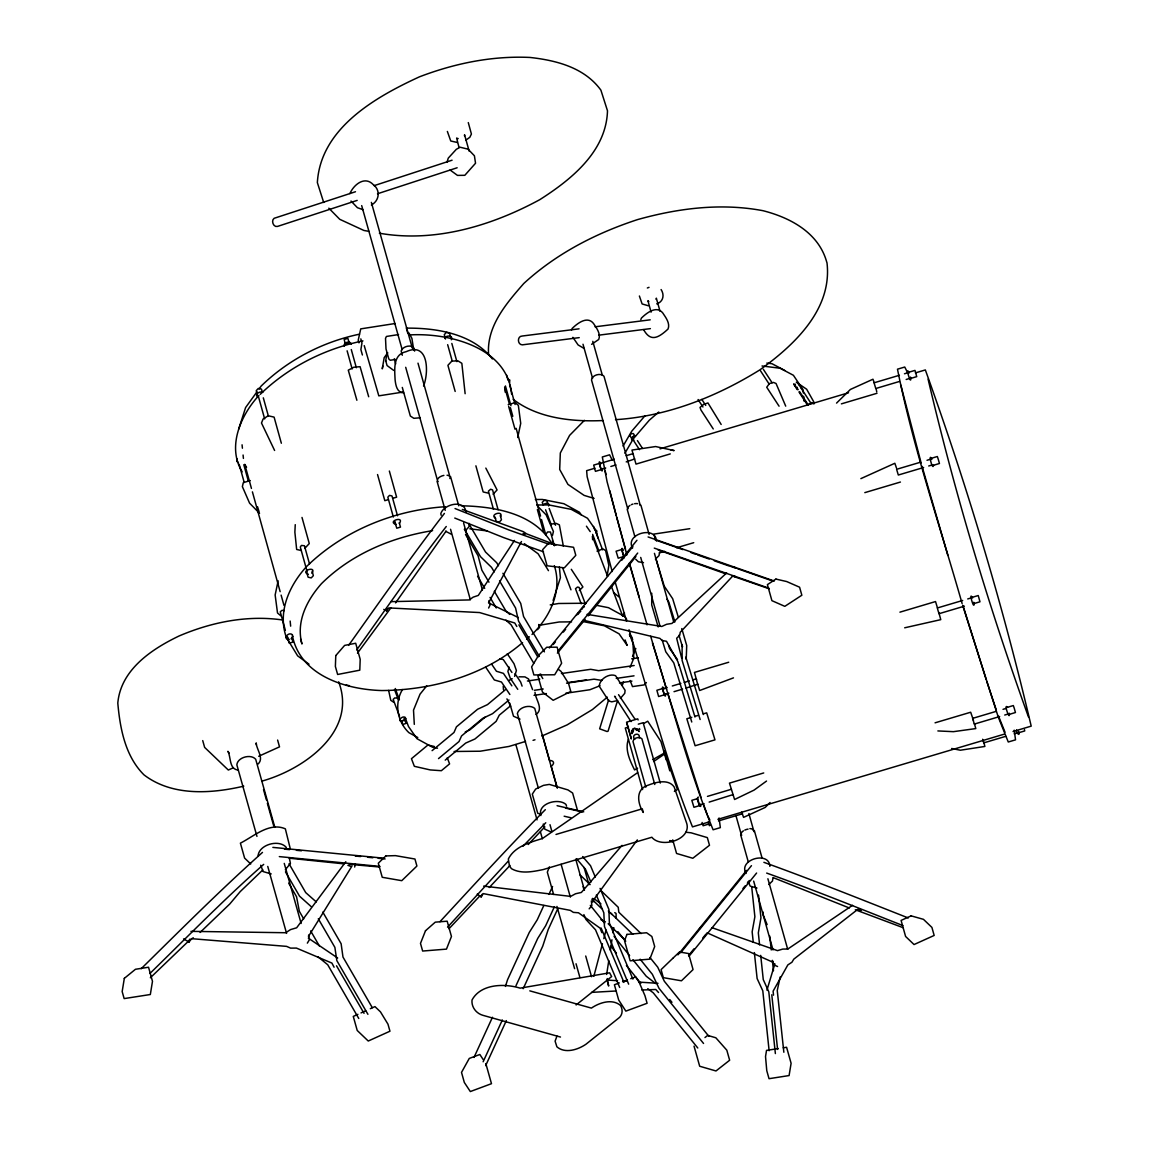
<?xml version="1.0" encoding="UTF-8"?>
<svg xmlns="http://www.w3.org/2000/svg" width="1149" height="1149" viewBox="0 0 1149 1149"><rect width="100%" height="100%" fill="white"/><g stroke="black" fill="none" stroke-linecap="round" stroke-linejoin="round"><path stroke-width="1.5" d="M651.742 593.229L651.727 604.963L658.19 626.909M488.598 354.553C486.372 326.445 506.45 303.279 523.786 283.487C556.245 253.613 595.857 233.233 637.58 219.588C678.327 208.184 721.127 202.784 763.051 210.712C790.526 217.707 818.648 232.816 826.72 262.044L827.007 262.891C832.393 309.469 794.232 345.16 759.719 369.964C716.244 396.951 666.894 416.426 615.505 419.672M700.129 719.518L682.118 660.402L682.104 644.761L682.492 646.801L678.958 635.196M383.78 609.387L386.61 610.895L386.696 608.568M295.25 524.662L294.876 532.202L296.657 549.466L301.052 550.457M446.947 162.296L448.282 158.117L456.354 149.284L460.131 147.23L468.031 149.155L474.408 155.776L475.542 163.244L464.814 175.309L457.474 175.395L450.078 169.995M606.658 974.453L608.783 960.593M610.378 950.194L611.957 939.796M613.02 932.859L613.825 927.66M183.581 938.92L189.054 942.022L189.513 939.236M385.647 361.246L387.055 352.614M607.16 575.706L608.855 565.466L605.624 550.63L603.01 548.92L597.02 551.147M503.248 686.197L503.463 689.716M382.818 365.971L382.272 368.858L384.183 357.655L387.788 352.829M278.144 580.805L275.142 594.967L277.512 612.977L280.729 615.706M517.711 437.525L520.727 423.363L518.343 405.367L515.125 402.624L508.188 404.692M780.171 976.98L777.255 990.539L783.848 1052.254M354.668 867.035L355.414 863.919M552.482 535.463L553.43 531.484L546.192 514.924L537.473 506.048M593.861 976.233L602.435 943.76M603.799 938.618L606.054 930.072M464.512 135.97L464.555 134.763L469.165 151.151M618.55 694.685L635.11 719.317M509.136 667.095L507.901 671.461L510.271 678.24L517.754 689.328M628.431 739.152C624.611 749.608 629.939 760.624 634.564 769.916L637.58 768.207M514.623 676.373L516.389 670.513L514.02 663.734L507.284 653.752M766.929 990.151L774.886 963.81M608.64 699.842L599.634 728.811L607.017 731.511L608.051 731.238L617.587 700.56M622.356 685.221L623.419 681.817M505.431 986.431L507.528 979.767L529.272 932.442L537.272 919.76L543.822 905.498M238.647 429.195L245.613 407.536L256.974 391.823M553.114 600.381L560.41 577.717L559.362 567.032M656.136 299.401L656.338 298.166L660.029 311.278M571.513 330.065L572.116 328.513C578.435 322.338 588.906 314.826 594.737 325.354C597.466 329.318 600.783 334.589 598.715 339.486L591.606 344.312M640.812 319.609L641.429 318.072C647.749 311.896 658.205 304.384 664.05 314.898C666.765 318.862 670.082 324.133 668.029 329.045C658.248 338.108 650.521 342.158 643.627 329.619M477.252 894.094L481.129 896.924L482.178 894.281M402.452 689.558C394.121 703.418 397.209 721.601 408.9 732.66L417.776 737.529M629.393 634.765L629.954 633.846M632.539 656.496L635.799 648.496M630.025 667.454L633.774 658.276L632.955 643.253L629.709 634.708M548.92 894.396L552.568 886.468M474.006 1057.425L492.461 1017.267M515.958 985.756L537.718 938.446L545.674 925.721L554.407 906.705M483.14 1061.777L502.343 1019.996M485.668 1065.611L506.336 1020.614M557.667 908.96L548.202 929.555L542.759 946.101L523.183 988.7M632.338 731.209L631.907 733.723L631.562 730.893L633.63 728.71M488.828 602.464L521.459 541.524M349.899 193.578C353.748 184.687 364.664 175.639 373.181 184.558C380.578 189.944 379.601 200.63 371.386 205.01M623.06 446.085L631.706 431.234L644.876 415.909M624.912 453.252L633.257 438.889L649.343 420.175L658.779 412.017M800.968 387.802L800.925 385.863L799.359 385.389M556.963 1036.096L555.096 1041.152L556.892 1046.811C565.064 1053.92 578.019 1049.726 586.019 1044.197L617.903 1018.718C622.586 1015.759 623.203 1010.028 620.532 1005.49C612.36 998.38 599.405 1002.574 591.405 1008.104L529.804 990.855M583.118 620.216L581.624 622.686L583.606 620.245L659.899 638.384L662.14 640.524L666.506 641.286L677.881 661.652L679.045 665.486M549.366 866.906L547.326 872.192L553.588 894.439M423.55 386.021C428.85 372.965 428.936 341.31 406.157 351.68C392.8 354.409 394.624 369.404 395.098 379.788C395.716 385.145 396.865 392.699 403.687 392.872M308.435 936.492L351.967 866.059M481.129 896.924L483.269 893.62L570.292 910.367L573.365 912.378L578.478 912.78L600.094 928.148L601.861 932.629M514.479 540.432L478.314 595.412L473.129 597.164L469.28 599.936L390.717 601.645M488.612 608.036L490.106 604.977L488.957 600.611M633.343 436.792L631.907 438.774L629.853 435.6L631.275 433.633L633.372 433.604L634.751 435.715M259.042 388.965L261.11 386.107C288.026 359.838 322.74 341.827 359.508 334.172M258.927 395.471C240.773 415.033 226.741 446.947 242.195 471.851M237.168 458.839L236.852 461.424L238.346 462.516M444.764 338.151C446.214 334.79 453.912 335.522 451.313 339.774M509.524 382.689L509.826 380.104L507.499 378.911M500.562 516.878C503.894 509.883 488.799 514.479 495.621 518.343M444.404 513.431C411.213 556.561 380.161 601.028 348.592 645.393M356.621 649.989C386.294 608.597 414.976 566.658 446.272 526.501M386.61 610.895L388.764 607.922L479.593 612.561L514.766 623.002L516.82 626.478M357.483 653.149L390.976 607.749M446.099 531.097L395.572 602.895M591.678 902.482L637.322 839.919M345.82 861.721L296.643 927.789L290.51 929.613L285.728 932.729L190.949 931.365M189.054 942.022L191.553 938.676L286.604 946.374L290.582 948.126L296.428 948.083L331.903 963.077L334.086 967.228M548.576 505.977C550.744 502.573 544.698 502.716 543.362 504.856M426.724 685.867L420.031 694.168L413.511 710.125L414.301 724.373M549.409 647.979L636.948 540.26M576.396 615.39L578.378 612.963M553.229 644.546L555.484 641.774M563.369 632.065L565.624 629.293M621.609 560.41L632.898 546.536M558.055 651.052L637.709 553.057M557.38 653.163L585.128 619.397M635.9 556.547L588.202 615.864M746.563 870.396L677.939 954.848M699.353 929.124L700.991 927.114M680.653 952.794L751.46 865.657M688.553 955.523L693.982 948.83M702.671 938.13L705.931 934.123M742.929 888.579L745.126 885.879M747.324 883.179L749.521 880.479M689.098 956.14L756.602 873.039M257.994 764.114C264.428 758.268 256.457 749.636 256.198 742.915L256.356 744.897M307.343 943.142L309.498 939.566L308.578 935.114M633.142 729.069L632.884 732.2L633.53 730.189M622.054 845.362L581.365 892.457L575.577 893.75L570.665 896.392L483.657 886.109M577.89 614.327L580.863 611.038M304.772 548.389L309.268 543.563L302 517.438M493.093 494.214L497.072 489.962L485.826 468.088M537.445 629.681L539.57 627.411L538.766 624.496M449.029 928.708L480.081 895.689M439.966 921.685C474.81 883.998 509.28 846.167 545.33 809.672M508.102 861.29L447.55 927.186M545.775 822.756L522.939 846.282M528.224 844.515L544.856 826.835M489.23 887.531L510.027 865.427M646.37 682.578L644.172 684.905L632.481 686.599L630.169 680.51M770.045 802.519L765.234 807.417L743.561 817.37L741.723 812.099M584.41 420.347L569.602 435.385L560.324 452.993L559.692 469.467L567.936 484.39L584.137 495.391L594.09 498.422M579.34 590.529L582.902 586.967L571.297 569.301M836.558 403.098L850.389 389.454L872.967 379.227L874.332 382.976M150.347 977.77L189.039 940.643M262.489 852.4C220.651 889.786 181.212 929.297 141.198 968.708M149.973 973.433C187.646 936.665 224.213 899.121 263.695 864.378M262.791 869.965L240.213 891.61L229.786 903.976L200.084 932.457M536.009 714.419C544.123 709.062 535.29 699.238 535.003 692.287M589.164 908.845L591.893 905.541L591.318 900.888M726.656 572.934L671.935 623.447L666.621 624.28L661.767 626.478L587.067 614.37M465.776 530.292L469.007 526.759L469.137 523.37M620.374 698.42L624.769 693.307L625.085 690.305L615.548 675.684C609.013 672.984 599.347 679.246 599.29 686.341L608.826 700.976L611.756 701.838L615.979 700.904M260.263 394.322C288.342 367.062 324.707 348.736 362.94 340.894M311.853 573.25C317.339 565.437 299.243 570.981 308.349 574.285M399.378 523.427C404.865 515.614 386.768 521.158 395.888 524.475M522.565 642.607C484.031 675.727 431.981 690.132 381.798 690.549C345.82 689.529 300.148 675.741 292.334 635.454M526.615 639.131L529.316 636.805M532.016 634.478C550.055 616.956 562.565 590.902 554.335 565.667M595.713 532.719L596.805 530.939L594.607 529.56M582.988 607.534L581.897 609.315M432.096 750.656L453.999 732.473L456.426 726.843L477.582 709.263L487.492 704.61L505.301 689.802M485.682 716.703L469.84 729.888L465.259 731.942M438.516 758.599L459.026 741.536L461.553 735.934L482.738 718.355L492.548 713.673L508.993 700.014M445.223 760.121L465.718 743.058L474.954 738.979L496.109 721.385L499.255 715.195L510.213 706.089M607.347 697.141L592.41 709.579L567.132 724.875L541.854 736.049M576.109 1004.958L611.641 976.564L609.616 972.815L520.138 988.14C504.382 983.3 480.77 983.788 472.024 1000.003C471.262 1007.07 476.203 1013.418 482.896 1015.314L560.482 1037.044M655.404 559.118L659.009 555.628L659.583 552.166M285.34 869.736L290.438 863.474L289.404 858.375M768.853 884.529L772.458 881.039L773.033 877.577M704.969 1037.547L707.698 1035.407L715.841 1037.777L726.814 1050.186L729.644 1060.24L715.985 1070.969L699.684 1066.243L694.039 1046.15M766.527 781.061L754.06 790.11L734.584 799.489L729.471 783.13L763.726 772.947M637.58 772.674L542.486 838.483C530.034 842.361 514.68 846.411 508.346 858.978L509.438 865.944L511.463 868.673C521.086 874.231 532.935 871.66 543.218 869.563L651.856 837.248C661.048 848.852 692.172 839.675 686.585 822.971L674.161 786.964C668.617 778.835 656.381 782.009 648.668 785.011C635.325 788.745 637.322 803.022 643.296 812.458L642.277 808.81L556.001 834.461M653.666 761.528L663.907 754.448M190.447 939.695L193.276 937.785M852.558 905.311L787.769 949.045L782.756 949.074L777.5 950.64L711.892 927.66M674.377 791.431L677.422 789.535L666.42 757.665M404.146 720.696L405.913 718.498M465.718 140.264L469.826 137.291L471.406 134.031L468.289 122.584M291.085 638.844L293.024 636.158M807.158 405.18L811.797 402.552L813.952 403.945M643.541 723.583L647.72 721.213L660.962 741.579L666.248 759.992M652.718 759.633L664.826 752.782M656.74 303.853C663.188 301.9 664.725 295.006 661.092 289.534M509.108 680.323L512.224 678.743M541.15 674.406L537.947 676.014L542.457 692.057L553.157 700.287L570.794 691.454L568.54 683.44L560.942 671.303L558.27 669.249M860.874 478.63L894.841 463.277L896.493 468.045M233.118 767.862L228.321 770.031L204.637 747.396L202.727 740.602M258.712 756.272L279.523 746.85L277.613 740.057M357.913 1014.323L353.274 1016.42L357.224 1030.481L368.254 1041.023L389.956 1031.213L387.974 1024.176L380.477 1011.881L374.962 1006.61L370.308 1008.707M361.016 1012.915L365.669 1010.818M583.663 607.117L584.424 606.787M624.525 613.063L623.002 614.571M633.343 728.796L634.248 728.409M599.965 685.752L589.882 689.745L565.796 693.249M733.479 677.867L699.684 690.506L697.443 683.425L694.456 672.424L728.71 662.241M647.347 287.982L649.027 287.336M262.029 781.09C303.839 769.37 357.612 731.583 338.653 681.845M619.297 982.941L614.399 984.75L618.693 1000.032L625.846 1011.12L647.102 1003.278L644.948 995.637L639.217 982.452L635.641 976.909L630.744 978.718M622.571 981.734L627.469 979.925M355.486 191.739L274.151 218.296C270.791 220.536 273.419 227.66 277.541 226.41L357.181 200.4M374.129 185.65L452.074 160.199M377.504 193.764L457.144 167.768M633.918 440.01C629.365 441.302 632.209 434.825 635.483 435.974M525.524 741.435L509.036 746.433L480.181 751.216L454.085 751.489M349.081 342.747L345.361 343.853L344.14 339.486L347.86 338.38L349.382 343.407M250.267 480.569L243.315 482.637L242.367 486.616L249.592 503.176L259.559 513.316M388.19 499.686L384.814 500.677L377.547 474.551M393.245 498.178L396.62 497.172L389.353 471.033M600.582 463.306L614.27 459.241M626.234 455.679L633.07 453.64L633.386 454.487M909.017 372.161L914.977 370.395L916.73 376.628L910.769 378.409L910.525 377.087M899.408 375.278L874.073 382.804L875.768 388.52L899.408 381.482M904.478 373.77L907.854 372.764M594.88 468.218L586.636 470.673L587.139 476.677L612.173 571.541M660.029 448.842L848.536 392.771M915.451 372.879L925.347 369.935C967.243 486.286 1002.976 605.767 1031.199 726.139L1013.059 731.54M602.277 469.022L605.695 468.002M610.837 466.48L615.965 464.943M626.219 461.898L634.693 458.968M906.173 379.486L909.548 378.481M670.269 453.912L636 464.11L631.964 450.063L655.605 446.544L674.133 450.566L671.016 450.02M841.398 403.859L877.003 393.274M931.365 458.293L937.325 456.526L938.202 459.083L939.451 463.492L933.491 465.273M920.263 462.286L896.608 469.309L898.317 475.025L923.638 467.499M927.013 460.275L930.388 459.27M928.708 465.991L932.083 464.986M659.469 552.87L664.61 551.348M676.603 547.771L693.723 542.687M864.809 492.634L900.428 482.049M899.926 612.158L935.53 601.559L937.44 607.821M663.777 688.51L667.196 687.49M672.323 685.967L680.869 683.425M684.301 682.405L689.429 680.883M692.847 679.863L696.265 678.844L696.567 679.677M972.269 597.308L978.23 595.541L979.982 601.789L974.036 603.555L973.778 602.248M962.675 600.453L937.34 607.979L938.115 610.837L939.035 613.695L964.37 606.169M967.731 598.945L971.12 597.94M665.472 694.211L668.89 693.206M674.018 691.669L682.578 689.127M685.996 688.107L697.888 684.172M628.532 727.058L625.286 728.035L642.578 789.578M638.284 724.157L643.167 722.721L660.273 783.072M691.799 717.292L686.829 718.757L695.116 745.758L714.98 739.855L706.692 712.854L703.375 713.845M695.102 716.301L698.42 715.324M935.071 722.822L970.675 712.236L973.476 720.351M707.468 796.386L731.41 789.262M1007.371 707.324L1013.317 705.558L1014.208 708.114L1015.443 712.524L1009.497 714.305M996.255 711.346L972.614 718.369L974.323 724.085L999.644 716.545M1003.02 709.335L1006.395 708.33M700.617 804.645L704.035 803.625M709.163 802.103L733.033 794.605M1004.714 715.037L1008.09 714.032M708.976 821.98L692.488 826.878C666.722 762.893 649.558 695.59 629.02 629.767M717.895 819.323L1004.082 734.211M718.498 820.917L742.441 813.794L742.254 812.961M708.832 824.048L703.102 825.758L702.096 822.469M1005.72 736.337L983.774 742.872L982.625 739.267M1014.165 733.823L1017.54 732.818M533.05 740.344L535.003 739.769M420.261 417.776L413.855 418.308L410.337 416.039L402.294 387.428M243.775 786.16C211.028 793.772 172.192 796.429 144.013 774.886C125.241 756.229 120.027 728.466 117.801 703.059C120.774 669.781 151.496 649.199 179.072 635.986C211.387 622.183 247.049 614.945 282.123 619.914M432.584 530.637C391.464 537.315 351.192 554.077 321.361 583.778C306.898 600.18 295.839 621.695 301.972 643.986L300.564 638.93M904.68 627.799L940.758 619.656L938.862 612.518M634.191 728.48L637.81 729.041L639.117 731.583L637.436 729.687M550.227 604.891L558.629 603.498L585.933 603.225M538.651 625.401L559.175 621.982L571.556 621.853M402.581 721.27C396.52 722.19 401.935 714.951 405.425 717.464M395.112 323.515L360.729 328.873L358.229 340.176L358.976 342.862M398.545 334.574L386.423 336.456L385.518 338.366L386.007 348.98L388.822 358.976L390.243 360.269L395.428 359.45M402.882 392.096L378.811 395.845L364.233 345.634M778.232 1048.577L766.527 1050.401L765.521 1056.534L766.771 1070.681L769.026 1078.696L789.09 1075.565L791.101 1063.313L786.591 1047.27L783.245 1047.787M634.162 665.515L598.629 670.686L590.687 669.307L561.43 673.544M566.543 683.181L594.076 679.16L602.062 680.467M631.706 658.794L638.384 657.831M527.434 680.998L539.786 679.203M567.563 682.621L586.478 679.892M534.386 690.305L543.204 689.012M616.266 678.413L634.033 675.827M534.055 695.346L546.393 693.551M619.498 682.923L631.921 681.127M551.003 524.131L556.245 523.413L559.362 524.834L563.369 546.206M579.067 328.829L522.134 336.039C517.036 336.126 517.337 344.714 522.292 344.844L579.225 337.634M595.067 326.804L650.219 319.824M598.787 335.163L650.391 328.628M798.21 389.597L797.191 389.612M689.788 528.684L653.882 534.098L654.987 538.278M603.024 420.548C572.417 421.913 538.105 418.48 513.158 399.321M519.003 676.804L524.964 676.89L528.54 678.973L532.576 689.644M406.904 328.14C437.166 327.91 472.727 333.899 492.418 358.962M410.121 334.89C449.345 332.736 507.499 347.501 511.607 394.121M445.309 506.723C394.179 510.012 343.379 530.579 306.51 566.601C289.246 585.573 277.44 611.699 286.273 637.264M461.237 505.804C493.74 506.393 534.127 513 551.879 543.563M289.275 639.375C282.108 639.864 288.298 630.988 292.492 634.808M615.649 991.013L591.62 992.377M641.831 990.021L655.792 989.49L658.549 992.521M535.377 499.528L542.328 499.456L563.886 503.722L579.426 512.239L581.322 514.939M536.727 505.014L548.676 504.899L571.24 509.366L587.512 518.271L596.374 531.025L597.868 537.933M631.605 636.546L629.681 635.885M353.978 864.723L379.472 866.992M457.331 142.476L450.753 140.997L447.363 131.446M937.871 730.936L953.426 731.669L975.803 728.581L974.409 723.64M634.794 728.365C636.991 728.322 638.442 732.014 635.77 729.529M606.988 980.04L617.544 980.729M622.815 981.059L626.334 981.289M638.657 982.079L658.004 983.329M648.309 305.749L642.119 303.954L639.39 295.997M643.497 562.651L638.384 561.775L635.756 559.261M749.88 828.616L751.489 828.745M756.947 888.062L750.139 886.094L748.301 881.455M271.207 873.929L263.135 871.588L260.708 865.211M272.859 847.388L383.895 858.202M284.492 849.14L289.577 849.642M296.37 850.303L301.455 850.791M355.314 856.048L360.571 856.551M367.594 857.24L372.851 857.757M378.107 858.26L385.13 858.949M279.322 856.608L380.003 866.418M289.261 858.202L343.896 863.847M349.138 864.35L352.628 864.694M685.838 832.235L691.08 832.81L707.339 837.607L709.493 845.262L692.818 858.26L676.56 853.463L672.74 839.876M469.826 528.827L487.047 530.895M766.843 363.084L772.027 363.73L784.738 370.452M762.031 365.971L780.114 368.24L793.413 375.292L803.022 389.669L803.338 392.972M615.447 696.711L614.586 696.251L631.074 721.601M369.088 231.38L363.931 230.475L339.759 219.315L328.815 208.184M379.371 233.204C434.537 242.956 491.399 225.908 539.771 199.667C571.355 179.531 606.27 151.481 607.491 110.792L600.898 90.153C584.511 67.561 556.375 60.366 530.034 57.45C492.189 55.669 454.745 63.353 419.486 76.811C375.393 97.047 320.557 128.271 317.354 182.605L323.716 202.511M519.994 719.13L513.502 716.229L509.725 703.116M551.29 832.063L544.798 829.161L543.262 824.048M596.345 605.279L608.496 607.692L624.769 616.596L626.736 619.426M583.922 621.738L604.374 625.774L619.11 633.86L627.153 645.408L625.085 639.936M437.496 748.2L432.527 747.223L416.972 738.706L408.498 726.527L405.267 717.967M951.645 748.487L960.349 750.225L984.88 746.448L983.645 741.593M457.302 138.397L458.178 138.598M451.155 534.156L445.668 531.283M488.124 493.079L483.154 491.959L475.887 465.819M346.251 685.005L349.397 685.723M434.265 746.462L427.902 745.026L411.457 758.699L414.344 766.311L430.257 769.931L441.36 770.706L449.575 763.884L447.277 757.78M557.078 805.693L583.735 811.84M565.595 808.106L582.27 811.941M564.145 816.207L570.809 817.743M669.81 840.565L673.228 841.341M669.853 841.011L673.257 841.8M362.797 209.621L357.411 207.682L351.019 201.046M499.916 658.75L503.291 659.583L511.923 672.438M855.316 909.778L903.128 927.688M584.08 348.434L578.091 344.93L572.891 337.318M238.015 770.045C229.039 769.069 231.064 757.277 227.947 751.317L229.068 753.012M777.571 966.51L774.153 965.016L772.501 960.808M540.834 814.21L537.732 813.291L532.317 794.103L535.664 789.061L543.506 785.356L549.323 784.408L567.965 789.923L572.619 793.025L577.2 809.298M732.33 576.008L769.299 588.805M731.008 566.601L735.92 568.137M648.093 536.956L774.297 581.049M733.163 566.917L736.021 567.922M655.16 539.915L682.836 549.581M697.515 554.953L709.249 559.046M714.276 560.813L729.356 566.084M737.601 568.726L772.99 581.092M654.284 548.116L768.911 588.187M658.104 549.94L725.737 573.825M262.762 392.383C260.019 390.775 254.216 394.179 257.62 397.037M347.874 865.341L350.574 866.317M690.966 552.568L695.834 554.364M408.929 332.951L411.902 338.366L413.798 350.273M462.329 509.424L523.355 531.671L526.615 533.868L555.929 545.014M523.039 533.452L525.194 534.256M455.047 508.547L508.82 529.933L548.648 544.138M454.76 518.055L503.578 537.574L543.477 551.793M763.884 862.324C812.444 879.818 860.242 899.049 908.284 917.965M766.67 873.082C812.53 889.47 857.571 907.739 902.899 925.563M773.464 877.735L849.298 907.969M393.791 370.466L387.069 365.554L385.691 360.671M733.019 575.635L735.777 576.841L732.904 575.85L680.222 632.338L679.734 635.296L676.66 638.269L681.73 658.348M707.023 932.787L773.234 962.374M600.956 919.746L605.437 921.857M488.497 602.823L518.357 617.602M594.076 898.719L600.927 903.875M614.758 912.636L616.065 913.441L616.137 918.295M648.826 301.569L647.892 300.679L651.11 312.155M393.403 702.039L390.789 700.33L388.635 690.434M308.32 938.144L337.662 958.007M796.314 382.2L806.627 389.209L813.88 402.021M524.289 543.649L538.149 553.818L548.461 570.665M284.291 610.636L281.979 610.349L280.27 611.828L285.354 630.327M309.009 664.194L297.648 655.864L287.149 638.686M647.763 988.643L653.278 992.851L697.788 1048.003M655.835 983.645L646.241 976.233L632.927 959.731M613.509 592.453L618.894 596.877M317.828 956.643L327.724 964.758L358.761 1018.459M316.262 901.908L305.72 892.601L289.017 863.732M311.307 906.719L299.559 896.191L285.483 871.89M505.919 620.158L511.118 624.826L533.754 663.232M510.644 706.218L506.924 698.865M509.711 614.385L505.847 610.866L494.3 591.261M859.366 908.787L861.176 910.511L857.915 909.261L793.772 959.171L791.934 962.244L787.841 964.916L773.105 991.185L773.521 995.178M250.726 863.962L244.608 858.102L240.4 843.151C253.943 836.285 269.498 821.88 285.354 828.846L290.266 848.694M641.07 933.591L618.808 912.205L618.234 907.265L600.956 890.633M608.338 910.999L612.058 914.561M579.828 874.676L590.155 884.615M610.536 912.895L632.783 934.281M591.821 899.15L601.674 908.644M608.166 923.753L625.444 940.385M582.644 856.565L590.543 865.743L595.297 877.06M456.641 138.052L458.997 147.402M576.525 858.676L585.459 869.204L590.902 882.13M649.975 957.562L657.745 967.185L664.323 981.246L708.876 1036.355M617.918 931.738L625.702 941.347M640.151 959.214L652.373 974.338L659.023 988.341L703.547 1043.464M669.723 999.544L671.95 1002.301M614.054 936.349L629.595 955.609M610.88 946.273L616.424 953.139M626.42 965.519L640.855 983.386M590.327 905.34L604.633 923.135M677.493 659.612L669.594 648.481L668.574 645.163M586.435 526.199L590.213 531.614M396.778 698.104L394.696 697.931L393.188 699.439L399.55 716.229M491.614 664.136L496.44 671.26L503.434 673.371L511.851 685.838M515.054 673.745L520.669 682.061L522.091 686.125M509.869 694.484L501.452 682.018L494.343 679.964L485.682 667.124M794.246 384.858L796.975 388.908L793.672 383.823M666.98 599.247L668.819 602.047L674.894 621.939M483.269 1059.68L479.851 1054.495L469.266 1058.43L461.51 1072.405L464.325 1082.459L470.329 1091.55L491.485 1083.679L485.84 1063.586M286.331 847.445C279.135 838.942 258.97 844.529 258.08 855.847M797.535 382.617L799.589 385.791M800.393 387.026L811.122 403.5M799.56 391.594L808.336 405.08M798.972 391.967L807.661 405.338M763.295 369.231L772.071 382.718M760.509 370.811L769.284 384.297M779.065 406.2L766.728 387.256L769.385 383.565L773.521 382.43L776.049 383.493L785.715 406.143M701.838 399.435L705.73 405.425M698.075 399.507L702.944 407.005M713.256 428.95L700.933 409.992L700.043 407.407L703.719 404.405L707.942 402.94L721.17 424.469M637.422 440.613L642.291 448.11M632.682 439.205L639.505 449.69M246.561 467.298L244.751 464.325L251.444 488.426M544.425 651.856L523.571 616.553L520.727 603.426L502.932 573.279M494.214 571.886L491.542 567.362L480.483 556.633L464.325 529.258M499.556 580.92L515.585 608.051L518.544 621.121L539.384 656.438M498.479 565.739L496.698 562.737L485.539 552.037L469.395 524.676M465.532 534.472L478.099 555.771L481.862 570.163L488.971 582.213M518.874 624.869L537.904 657.113M540.087 673.975L542.802 678.585M477.596 576.295L484.706 588.36M490.048 597.394L496.267 607.95M372.305 1007.659L342.977 957.045L341.124 943.731L322.812 912.105M318.287 918.755L334.876 947.365L336.844 960.621L367.924 1014.308M288.643 883.078L296.557 896.751L299.343 911.329L303.695 918.855M336.513 965.778L364.046 1013.332M310.661 930.905L319.365 945.972M274.597 450.465L261.484 423.004L263.107 418.997L268.234 415.78L274.094 417.116L281.347 443.241M907.983 373.439L904.737 367.034L897.484 369.188C913.34 448.598 939.968 525.725 962.13 603.598M1028.47 716.947C988.743 606.6 954.848 493.294 928.09 379.127M1005.016 732.172L998.553 716.215M612.173 459.945L609.573 454.817L602.32 456.972L607.103 481.819L626.88 554.953M624.295 557.796C622.93 555.57 620.158 543.85 623.419 550.27M698.42 797.147C694.93 797.147 701.996 811.984 700.588 804.171M707.525 815.359L709.852 819.955M639.361 728.509L639.792 729.471M600.051 888.378L608.884 909.39L609.387 923.121L632.927 979.092M596.345 895.071L603.828 912.837L604.46 926.525L628.661 984.162M601.142 928.062L623.964 982.409M619.699 987.465L595.527 929.814L585.918 919.444L583.879 914.604M767.13 924.6L763.353 915.423L762.979 911.918M595.599 531.384L602.593 549.84M593.516 526.443L594.866 529.991M631.792 637.293L632.697 639.663M592.625 534.386L598.988 551.175M607.591 576.338L592.439 536.382L592.625 539.728M611.369 586.335L622.729 616.309M548.116 504.224L546.766 500.662L544.123 500.447L542.213 502.357L543.118 504.727M549.179 508.461L555.542 525.237M585.444 604.159L579.082 587.383L577.473 587.053L575.491 588.719L581.207 603.814M545.588 509.797L551.305 524.892M552.382 540.762L554.249 545.66M562.924 568.597L570.967 589.825M395.285 688.51L399.392 699.813M394.495 689.572L398.286 699.569M703.389 803.998L706.937 813.736M797.104 387.199L797.578 388.577M795.036 384.025L795.51 385.403M638.112 719.963L637.724 718.843L626.55 722.175L631.347 738.936L626.937 723.296M574.601 968.664L556.949 906.432M506.623 375.163L508.145 380.19M395.543 523.843L394.825 521.732L396.764 528.21L400.484 527.104L399.263 522.738M288.026 638.801L287.307 636.69L289.232 643.167L292.966 642.061L291.745 637.695M566.572 806.196L565.997 804.472C558.428 797.507 537.129 803.51 540.877 815.546M1007.515 707.425C1003.163 702.154 1010.344 722.304 1009.253 713.213M986.747 681.371L996.197 709.723M701.034 797.507L668.086 694.211M909.304 372.894C904.665 364.305 911.43 387.227 910.726 377.676M931.839 459.399C927.774 451.011 932.658 471.765 933.534 465.173M972.557 598.054C967.932 589.451 974.697 612.374 973.979 602.837M986.215 679.691L963.25 606.428M600.841 463.794C596.288 455.205 603.024 478.07 602.263 468.577M664.021 688.969C659.469 680.38 666.219 703.245 665.443 693.752M962.647 605.264L998.208 716.904L1008.262 741.995L1015.529 739.841L1014.222 730.175M708.186 822.153L709.378 825.714L710.398 824.738M257.52 506.709L259.056 511.664M678.24 616.97L672.682 598.73L664.251 586.162L655.591 557.725M681.774 628.575L686.714 645.551L686.226 659.181L685.838 657.127L703.36 714.549M679.03 664.682L694.987 717.048M662.226 640.18L665.774 651.785L673.774 662.872L691.755 722.003M1016.563 729.945C1016.176 733.005 1020.326 737.04 1018.718 731.985M666.549 689.242L650.679 636.316M652.445 643.138C672.266 705.4 688.323 769.284 713.098 829.779L720.351 827.625L719.059 817.959M947.853 555.355L922.058 466.336M647.074 624.841L629.264 563.283M626.521 621.221L615.117 581.839M356.879 400.254L348.276 370.179L353.777 367.249L360.082 366.675L368.685 396.75M629.839 564.432L639.16 597.049M769.873 866.36C769.241 850.547 737.845 859.624 746.046 873.441M754.347 830.569L762.089 858.102M767.891 878.755L787.711 949.304M748.889 813.549L753.715 830.756M735.92 815.546L741.249 834.476M740.617 834.662L748.358 862.181M753.672 881.111L773.018 949.936M656.424 540.949C655.792 525.136 624.395 534.213 632.596 548.03M640.898 505.172L649.113 534.414M654.442 553.344L673.788 622.169M592.798 341.325L602.363 375.35M583.003 344.24L592.568 378.265M627.167 509.251L634.909 536.784M640.711 557.423L660.057 626.248M664.194 750.943L669.781 770.835M654.772 784.508L641.918 738.807C639.648 736.121 633.271 737.873 632.984 741.464L645.824 787.166M639.246 737.902C640.625 731.439 630.169 734.498 634.779 739.224M584.109 867.509L588.92 884.629M592.769 898.331L593.731 901.75M542.429 734.929L549.639 760.609M551.089 765.751L557.337 787.999M557.107 787.683L534.759 708.402C529.675 704.179 519.176 707.066 517.366 713.515L538.378 788.243M575.75 859.222L584.468 890.231M607.232 978.56L608.668 986.029L607.404 981.548M465.977 512.152C464.828 498.996 443.629 504.066 440.814 513.632L441.159 515.24M549.998 824.695L551.922 831.589M561.129 864.321L570.335 897.053M585.717 956.011L591.534 976.707M450.523 476.548L458.753 505.79M463.593 522.996L482.451 590.112M414.602 351.12C414.732 343.321 402.825 345.562 401.159 350.976L402.308 355.256M417.992 363.156L449.92 476.749A6.506 3.303 -15.7 0 1 449.848 478.515M371.357 202.368L412.319 348.104M406.329 328.011L407.766 333.138M515.872 744.581L537.043 819.898M540.418 831.876L542.342 838.727M576.037 963.752L579.915 977.54M361.691 205.614L402.179 349.641M405.698 367.307L437.137 479.176M437.008 481.101L445.223 510.357M450.552 529.272L470.372 599.821M394.251 358.818L395.673 363.874M360.829 338.883L361.964 342.962L360.887 349.626L362.395 354.984M274.841 827.381L255.696 759.274C250.899 753.6 237.455 757.32 236.852 764.875L256.959 836.4M263.509 789.564L266.396 799.862M267.358 803.295L273.634 825.614M284.248 863.387L301.139 923.48M267.76 866.432L286.575 933.39M509.596 384.7L515.111 404.534M554.321 545.531L550.472 532.016L547.642 531.944L546.479 533.538M505.431 385.935L510.932 405.769M509.452 404.233L504.67 387.026L505.172 392.125M510.415 407.68L512.799 416.283M516.145 428.333L540.547 516.088M541.509 519.535L545.818 535.017M508.634 406.329L514.996 429.195M537.373 509.582L543.276 530.824M450.753 337.461L449.532 333.081L446.401 332.377L444.275 334.646L445.482 339.027M500.26 515.427L501.467 519.793L499.341 522.063L496.21 521.359L494.989 516.993M451.83 343.436L456.885 361.619M498.092 509.739L492.576 489.919L490.652 489.23L488.411 491.154L493.467 509.337M447.665 344.686L452.261 361.203M455.176 391.45L447.909 365.31L451.887 361.059L458.049 360.915L461.841 363.314L465.13 393.705M351.307 344.197C350.66 340.176 342.617 342.488 344.327 346.266M351.278 349.555L356.334 367.737M397.511 515.772L391.996 495.951L389.511 495.377L387.831 497.187L393.346 517.007M347.113 350.804L352.154 368.973M312.155 571.268L313.361 575.635L311.235 577.918L308.104 577.215L306.884 572.834M262.302 392.039L261.484 389.123L258.353 388.405L256.227 390.689L257.433 395.055M263.308 397.827L268.363 416.01M309.512 563.944L304.456 545.775L301.455 545.416L300.291 547.01L307.185 571.8M258.223 395.773L264.658 418.897M252.407 491.858L280.155 591.663M281.117 595.11L283.99 605.437M243.803 464.727L248.385 481.244M239.164 464.311L244.22 482.479M921.139 462.99L900.816 385.102M616.726 517.265L625.501 549.093M609.789 490.68L616.295 515.614M583.161 886.554L583.793 889.283M605.279 471.277L606.026 474.508M1024.463 729.629L1024.721 730.936L1018.761 732.717L1018.502 731.396M876.199 389.109L876.744 391.881M769.773 936.119L771.252 949.964M772.358 960.349L773.478 970.733M771.783 994.775L777.586 1049.425M758.527 895.085L760.94 917.792L758.326 932.873L759.604 944.981M775.374 1053.576L768.81 991.86L763.266 979.609L760.71 955.379M769.126 1050.746L762.792 990.797L757.119 978.56L754.362 952.593M751.719 887.042L754.879 916.73L752.15 931.825L753.256 942.209M290.151 621.049L290.654 626.148M242.066 444.807L242.41 448.211M243.085 455.018L243.416 458.422M803.654 396.261L804.113 401.216M741.737 835.222A6.506 3.303 -15.7 0 1 743.432 830.828M744.825 830.081A6.506 3.303 -15.7 0 1 748.056 829.118M752.351 829.449A6.506 3.303 -15.7 0 1 753.787 831.632M549.639 760.451A7.77 3.734 -19.9 0 1 551.534 766.081M438.214 481.603A6.506 3.303 -15.7 0 1 437.625 480.9M437.439 480.052A6.506 3.303 -15.7 0 1 443.887 475.399M447.047 475.241A6.506 3.303 -15.7 0 1 449.316 476.045M629.982 505.431A6.506 3.303 -15.7 0 0 627.799 509.064L591.52 379.989C591.907 374.991 600.812 372.52 603.986 376.269L640.28 505.345A6.506 3.303 -15.7 0 0 639.778 504.598M631.375 504.67A6.506 3.303 -15.7 0 1 632.955 504.081M634.607 503.707A6.506 3.303 -15.7 0 1 637.681 503.679M335.781 655.576L335.379 666.463L337.634 674.477L359.795 670.183L360.197 659.296L355.687 643.253L344.614 645.408L335.781 655.576M124.322 978.359L122.167 991.573L124.149 998.596L150.332 994.517L152.487 981.303L148.537 967.243L135.453 969.282L124.322 978.359M626.952 934.396L624.51 940.701L630.169 960.794L649.817 959.142L654.686 946.546L651.856 936.492L646.6 932.758L626.952 934.396M425.489 930.762L420.491 943.401L422.645 951.042L446.473 949.117L451.456 936.478L447.162 921.182L435.256 922.159L425.489 930.762M538.579 655.347L531.628 666.908L533.883 674.937L554.68 674.779L561.631 663.203L557.121 647.174L546.723 647.246L538.579 655.347M548.317 543.477L542.587 549.739L547.096 565.782L564.331 567.85L575.807 555.326L573.552 547.297L548.317 543.477M385.863 855.919L378.294 863.229L382.244 877.29L401.762 880.68L416.915 866.044L414.947 859.021L395.414 855.632L385.863 855.919M672.682 958.424L661.077 969.627L663.332 977.655L681.458 980.801L693.062 969.584L688.553 953.555L679.49 951.975L672.682 958.424M775.92 579.082L767.403 584.626L771.913 600.668L784.81 606.342L801.844 595.239L799.589 587.211L786.692 581.552L775.92 579.082M911.143 915.868L901.089 920.421L905.599 936.464L914.044 944.55L934.166 935.444L931.911 927.415L923.451 919.329L911.143 915.868M404.764 719.777L401.547 720.969L402.897 724.516L406.114 723.324L404.247 718.269L404.764 719.777M599.419 463.406L593.688 465.101L595.441 471.349L601.171 469.639L599.419 463.406M621.81 549.524L616.079 551.218L618.205 558.199L623.936 556.489L621.81 549.524M662.6 688.581L656.869 690.276L658.621 696.524L664.352 694.815L662.6 688.581M697.558 798.627L691.827 800.322L693.953 807.302L699.684 805.593L697.558 798.627"/></g></svg>
